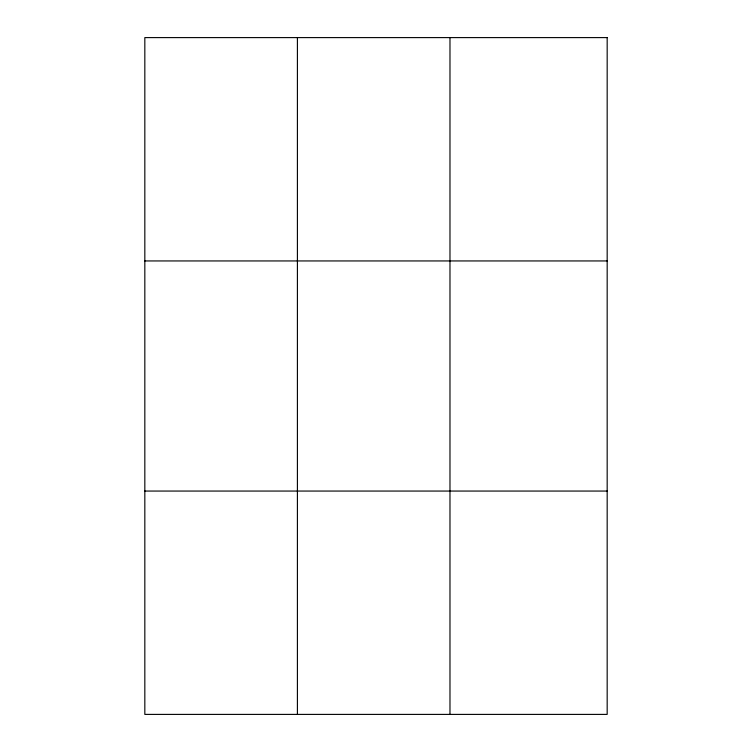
<?xml version="1.0" encoding="UTF-8"?>
<svg xmlns="http://www.w3.org/2000/svg" width="752" height="752" viewBox="0 0 752 752"><rect width="100%" height="100%" fill="white"/><g stroke="black" fill="none" stroke-linecap="round" stroke-linejoin="round"><path stroke-width="1.13" d="M297.407 37.6L297.407 714.4M449.978 37.6L449.978 714.4M144.826 260.944L607.174 260.944M144.826 491.056L607.174 491.056M607.174 37.6L607.174 714.4L144.826 714.4L144.826 37.6L607.174 37.6"/></g></svg>
